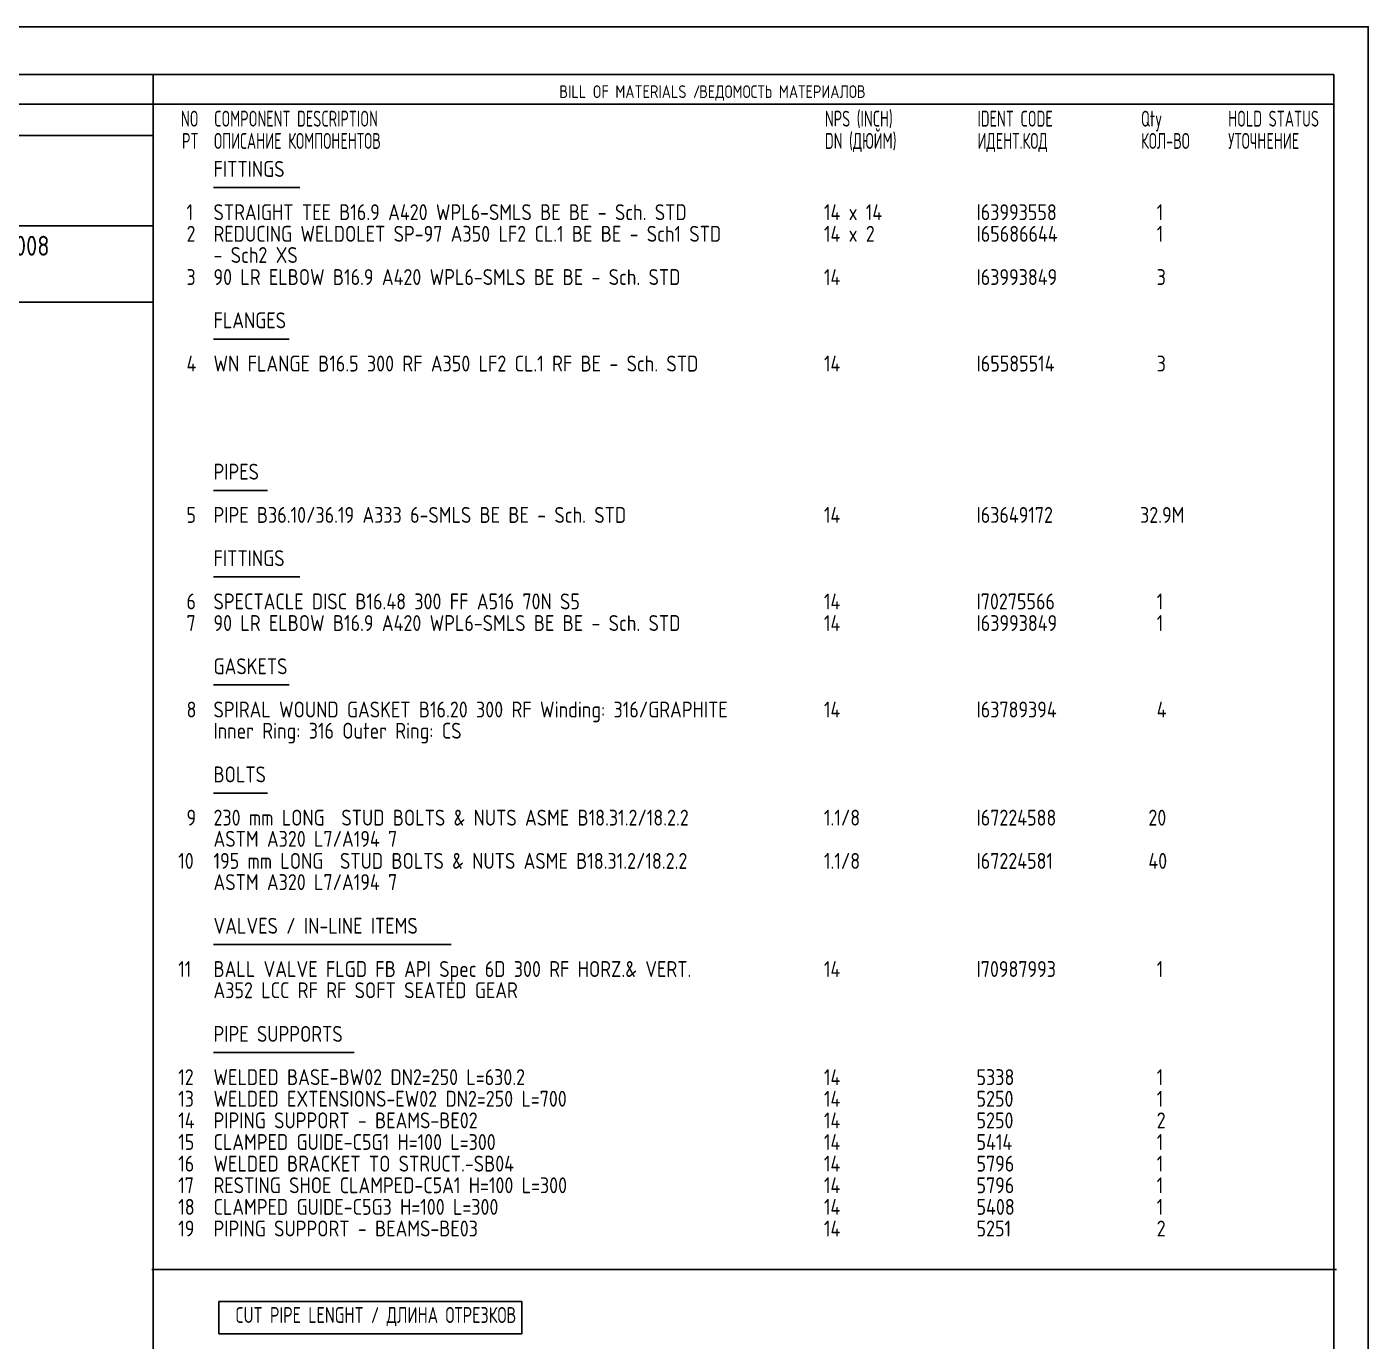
# Model space of a CAD drawing. Extents: x 0 to 594, y 0 to 420.
# Drawn here: x 383.1 to 594, y 213.3 to 420 of the extents above; entities that cross this region are included whole.
import ezdxf
from ezdxf.enums import TextEntityAlignment as Align

# ---------------------------------------------------------------- set-up
doc = ezdxf.new("R2010")
doc.units = 0
doc.header["$MEASUREMENT"] = 0
doc.linetypes.add('BORDER_2012_SLN$0$8001.Solid', pattern=[0])
for name, color, linetype in [('BORDER_2012_SLN$0$2', 7, 'Continuous'), ('BORDER_2012_SLN$0$GT_1', 7, 'Continuous'), ('GT_1', 7, 'Continuous')]:
    doc.layers.add(name, color=color, linetype=linetype)
for name, color, linetype, lineweight in [('BORDER_2012_SLN$0$BG_Level_1', 7, 'BORDER_2012_SLN$0$8001.Solid', 25), ('BORDER_2012_SLN$0$Level_1', 7, 'BORDER_2012_SLN$0$8001.Solid', 25), ('BORDER_2012_SLN$0$Level_18', 7, 'BORDER_2012_SLN$0$8001.Solid', 25)]:
    doc.layers.add(name, color=color, linetype=linetype, lineweight=lineweight)
doc.styles.add('BORDER_2012_SLN$0$GOST type A', font='GOST type A')
doc.styles.add('BORDER_2012_SLN$0$HTX1', font='GOSTtypeA.ttf')
doc.styles.add('HTX1', font='GOSTtypeA.ttf')

# ---------------------------------------------------------------- blocks, each defined once
blk = doc.blocks.new('BORDER_2012_SLN')
at = {"layer": 'BORDER_2012_SLN$0$2'}
blk.add_line((162.42, 407.85), (588.6, 407.85), dxfattribs=at)
at = {"layer": 'BORDER_2012_SLN$0$Level_1', "color": 7, "lineweight": -3}
for p, q in [((588.6, 412.5), (25.4, 412.5)), ((402.9, 7.5), (402.9, 412.5)), ((588.6, 412.5), (588.6, 7.5)), ((402.75, 402.9), (188.39, 402.9)), ((402.9, 388.7), (162.37, 388.68)), ((402.9, 376.7), (25.4, 376.7))]:
    blk.add_line(p, q, dxfattribs=at)
at = {"layer": 'BORDER_2012_SLN$0$Level_18', "color": 7, "lineweight": -3, "flags": 128}
blk.add_lwpolyline([(0, 0), (0, 420), (594, 420), (594, 0)], close=True, dxfattribs=at)
at = {"layer": 'BORDER_2012_SLN$0$BG_Level_1', "color": 7, "style": 'BORDER_2012_SLN$0$GOST type A'}
for s, p in [('BILL OF MATERIALS / ', (466.8, 408.8)), ('ВЕДОМОСТЬ МАТЕРИАЛОВ', (488.8, 408.8))]:
    blk.add_text(s, height=2, dxfattribs=at).set_placement(p)
at = {"layer": 'BORDER_2012_SLN$0$GT_1', "style": 'BORDER_2012_SLN$0$HTX1', "width": 0.8}
for s, p in [('NO', (410.06, 404.3)), ('PT', (410.06, 400.8))]:
    blk.add_text(s, height=2.5, dxfattribs=at).set_placement(p, align=Align.RIGHT)
for s, p in [('COMPONENT DESCRIPTION', (412.5, 404.3)), ('NPS (INCH)', (508.56, 404.3)), ('IDENT CODE', (532.56, 404.3)), ('Qty', (558.27, 404.3)), ('HOLD STATUS', (571.99, 404.3)), ('ОПИСАНИЕ КОМПОНЕНТОВ', (412.5, 400.8)), ('DN (ДЮЙМ)', (508.56, 400.8)), ('ИДЕНТ.КОД', (532.56, 400.8)), ('КОЛ-ВО', (558.27, 400.8)), ('УТОЧНЕНИЕ', (571.99, 400.8))]:
    blk.add_text(s, height=2.5, dxfattribs=at).set_placement(p)

msp = doc.modelspace()

# ---------------------------------------------------------------- linework, layer by layer
at = {"layer": 'GT_1', "flags": 128}
for points in [[(0, 0), (594, 0), (594, 420), (0, 420), (0, 0)], [(426.014, 394.704), (412.414, 394.704)], [(424.314, 370.895), (412.414, 370.895)], [(420.914, 347.085), (412.414, 347.085)], [(426.014, 333.48), (412.414, 333.48)], [(424.314, 316.473), (412.414, 316.473)], [(420.914, 299.466), (412.414, 299.466)], [(449.814, 275.656), (412.414, 275.656)], [(434.514, 258.65), (412.414, 258.65)], [(402.7, 224.525), (589, 224.525)], [(413.271, 219.48), (460.914, 219.48), (460.914, 214.432), (413.271, 214.432), (413.271, 219.48)]]:
    msp.add_lwpolyline(points, dxfattribs=at)

# ---------------------------------------------------------------- block references
at = {"linetype": 'Continuous'}
msp.add_blockref('BORDER_2012_SLN', (0, 0), dxfattribs=at)

# ---------------------------------------------------------------- texts
at = {"layer": 'GT_1', "style": 'HTX1'}
for s, height, width, p in [('FITTINGS', 2.5, 1.02, (412.414, 396.395)), ('  1', 2.5, 1.02, (405.557, 389.592)), ('STRAIGHT TEE B16.9 A420 WPL6-SMLS BE BE - Sch. STD', 2.5, 1.02, (412.414, 389.592)), ('14 x 14', 2.5, 1.02, (508.414, 389.592)), ('I63993558', 2.5, 1.02, (532.414, 389.592)), ('  1', 2.5, 1.02, (558.129, 389.592)), ('  2', 2.5, 1.02, (405.557, 386.19)), ('REDUCING WELDOLET SP-97 A350 LF2 CL.1 BE BE - Sch1 STD', 2.5, 1.02, (412.414, 386.19)), ('14 x 2', 2.5, 1.02, (508.414, 386.19)), ('I65686644', 2.5, 1.02, (532.414, 386.19)), ('  1', 2.5, 1.02, (558.129, 386.19)), ('SLN-2725-4143-25-F-2008', 3.125, 1.02, (345, 384)), ('- Sch2 XS', 2.5, 1.02, (412.414, 382.857)), ('  3', 2.5, 1.02, (405.557, 379.388)), ('90 LR ELBOW B16.9 A420 WPL6-SMLS BE BE - Sch. STD', 2.5, 1.02, (412.414, 379.388)), ('14', 2.5, 1.02, (508.414, 379.388)), ('I63993849', 2.5, 1.02, (532.414, 379.388)), ('  3', 2.5, 1.02, (558.129, 379.388)), ('FLANGES', 2.5, 1.02, (412.414, 372.585)), ('  4', 2.5, 1.02, (405.557, 365.782)), ('WN FLANGE B16.5 300 RF A350 LF2 CL.1 RF BE - Sch. STD', 2.5, 1.02, (412.414, 365.782)), ('14', 2.5, 1.02, (508.414, 365.782)), ('I65585514', 2.5, 1.02, (532.414, 365.782)), ('  3', 2.5, 1.02, (558.129, 365.782)), ('PIPES', 2.5, 1.02, (412.414, 348.776)), ('  5', 2.5, 1.02, (405.557, 341.973)), ('PIPE B36.10/36.19 A333 6-SMLS BE BE - Sch. STD', 2.5, 1.02, (412.414, 341.973)), ('14', 2.5, 1.02, (508.414, 341.973)), ('I63649172', 2.5, 1.02, (532.414, 341.973)), ('32.9M', 2.5, 1.02, (558.129, 341.973)), ('FITTINGS', 2.5, 1.02, (412.414, 335.17)), ('  6', 2.5, 1.02, (405.557, 328.367)), ('SPECTACLE DISC B16.48 300 FF A516 70N S5', 2.5, 1.02, (412.414, 328.367)), ('14', 2.5, 1.02, (508.414, 328.367)), ('I70275566', 2.5, 1.02, (532.414, 328.367)), ('  1', 2.5, 1.02, (558.129, 328.367)), ('  7', 2.5, 1.02, (405.557, 324.966)), ('90 LR ELBOW B16.9 A420 WPL6-SMLS BE BE - Sch. STD', 2.5, 1.02, (412.414, 324.966)), ('14', 2.5, 1.02, (508.414, 324.966)), ('I63993849', 2.5, 1.02, (532.414, 324.966)), ('  1', 2.5, 1.02, (558.129, 324.966)), ('GASKETS', 2.5, 1.02, (412.414, 318.163)), ('  8', 2.5, 1.02, (405.557, 311.361)), ('SPIRAL WOUND GASKET B16.20 300 RF Winding: 316/GRAPHITE', 2.5, 1.02, (412.414, 311.361)), ('14', 2.5, 1.02, (508.414, 311.361)), ('I63789394', 2.5, 1.02, (532.414, 311.361)), ('  4', 2.5, 1.02, (558.129, 311.361)), ('Inner Ring: 316 Outer Ring: CS', 2.5, 1.02, (412.414, 308.027)), ('BOLTS', 2.5, 1.02, (412.414, 301.156)), ('  9', 2.5, 1.02, (405.557, 294.354)), ('230 mm LONG  STUD BOLTS & NUTS ASME B18.31.2/18.2.2', 2.5, 1.02, (412.414, 294.354)), ('1.1/8', 2.5, 1.02, (508.414, 294.354)), ('I67224588', 2.5, 1.02, (532.414, 294.354)), (' 20', 2.5, 1.02, (558.129, 294.354)), ('ASTM A320 L7/A194 7', 2.5, 1.02, (412.414, 291.02)), (' 10', 2.5, 1.02, (405.557, 287.551)), ('195 mm LONG  STUD BOLTS & NUTS ASME B18.31.2/18.2.2', 2.5, 1.02, (412.414, 287.551)), ('1.1/8', 2.5, 1.02, (508.414, 287.551)), ('I67224581', 2.5, 1.02, (532.414, 287.551)), (' 40', 2.5, 1.02, (558.129, 287.551)), ('ASTM A320 L7/A194 7', 2.5, 1.02, (412.414, 284.218)), ('VALVES / IN-LINE ITEMS', 2.5, 1.02, (412.414, 277.347)), (' 11', 2.5, 1.02, (405.557, 270.544)), ('BALL VALVE FLGD FB API Spec 6D 300 RF HORZ.& VERT.', 2.5, 1.02, (412.414, 270.544)), ('14', 2.5, 1.02, (508.414, 270.544)), ('I70987993', 2.5, 1.02, (532.414, 270.544)), ('  1', 2.5, 1.02, (558.129, 270.544)), ('A352 LCC RF RF SOFT SEATED GEAR', 2.5, 1.02, (412.414, 267.211)), ('PIPE SUPPORTS', 2.5, 1.02, (412.414, 260.34)), (' 12', 2.5, 1.02, (405.557, 253.537)), ('WELDED BASE-BW02 DN2=250 L=630.2', 2.5, 1.02, (412.414, 253.537)), ('14', 2.5, 1.02, (508.414, 253.537)), ('5338', 2.5, 1.02, (532.414, 253.537)), ('  1', 2.5, 1.02, (558.129, 253.537)), (' 13', 2.5, 1.02, (405.557, 250.136)), ('WELDED EXTENSIONS-EW02 DN2=250 L=700', 2.5, 1.02, (412.414, 250.136)), ('14', 2.5, 1.02, (508.414, 250.136)), ('5250', 2.5, 1.02, (532.414, 250.136)), ('  1', 2.5, 1.02, (558.129, 250.136)), (' 14', 2.5, 1.02, (405.557, 246.735)), ('PIPING SUPPORT - BEAMS-BE02', 2.5, 1.02, (412.414, 246.735)), ('14', 2.5, 1.02, (508.414, 246.735)), ('5250', 2.5, 1.02, (532.414, 246.735)), ('  2', 2.5, 1.02, (558.129, 246.735)), (' 15', 2.5, 1.02, (405.557, 243.333)), ('CLAMPED GUIDE-C5G1 H=100 L=300', 2.5, 1.02, (412.414, 243.333)), ('14', 2.5, 1.02, (508.414, 243.333)), ('5414', 2.5, 1.02, (532.414, 243.333)), ('  1', 2.5, 1.02, (558.129, 243.333)), (' 16', 2.5, 1.02, (405.557, 239.932)), ('WELDED BRACKET TO STRUCT.-SB04', 2.5, 1.02, (412.414, 239.932)), ('14', 2.5, 1.02, (508.414, 239.932)), ('5796', 2.5, 1.02, (532.414, 239.932)), ('  1', 2.5, 1.02, (558.129, 239.932)), (' 17', 2.5, 1.02, (405.557, 236.531)), ('RESTING SHOE CLAMPED-C5A1 H=100 L=300', 2.5, 1.02, (412.414, 236.531)), ('14', 2.5, 1.02, (508.414, 236.531)), ('5796', 2.5, 1.02, (532.414, 236.531)), ('  1', 2.5, 1.02, (558.129, 236.531)), (' 18', 2.5, 1.02, (405.557, 233.129)), ('CLAMPED GUIDE-C5G3 H=100 L=300', 2.5, 1.02, (412.414, 233.129)), ('14', 2.5, 1.02, (508.414, 233.129)), ('5408', 2.5, 1.02, (532.414, 233.129)), ('  1', 2.5, 1.02, (558.129, 233.129)), (' 19', 2.5, 1.02, (405.557, 229.728)), ('PIPING SUPPORT - BEAMS-BE03', 2.5, 1.02, (412.414, 229.728)), ('14', 2.5, 1.02, (508.414, 229.728)), ('5251', 2.5, 1.02, (532.414, 229.728)), ('  2', 2.5, 1.02, (558.129, 229.728)), ('CUT PIPE LENGHT / ДЛИНА ОТРЕЗКОВ', 2.5, 0.9, (415.843, 216.122))]:
    msp.add_text(s, height=height, dxfattribs=dict(at, width=width)).set_placement(p)

doc.saveas('drawing.dxf')
